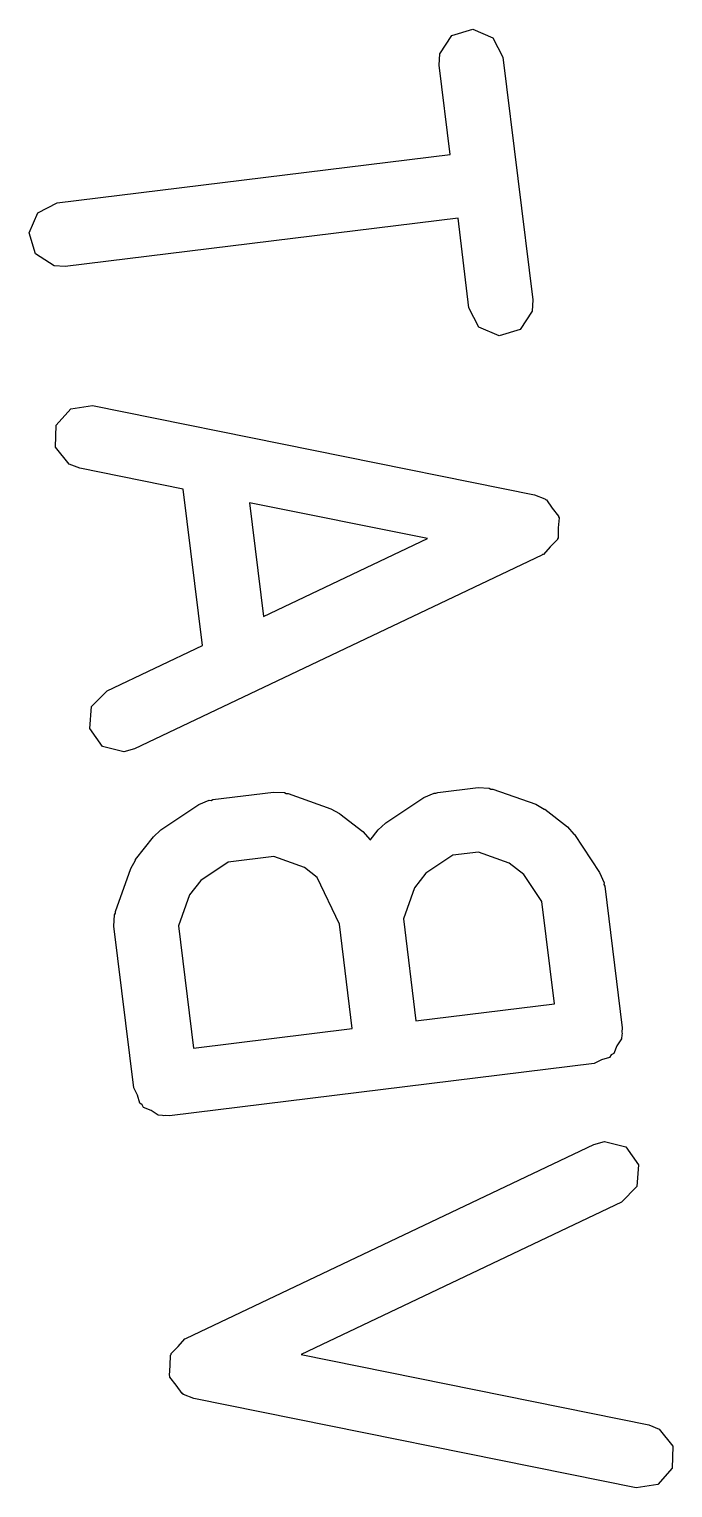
# Model space of a CAD drawing. Extents: x 66.3 to 159.7, y -135 to -37.8.
# Drawn here: x 93.391 to 94.895, y -81.785 to -78.376 of the extents above; entities that cross this region are included whole.
import ezdxf

# ---------------------------------------------------------------- set-up
doc = ezdxf.new("R2010")
doc.units = 0
doc.layers.add('BLACK', color=7, linetype='CONTINUOUS')

msp = doc.modelspace()

# ---------------------------------------------------------------- linework, layer by layer
at = {"layer": 'BLACK', "linetype": 'CONTINUOUS'}
for p, q in [((94.3786, -78.3907), (94.4276, -78.3757)), ((94.4276, -78.3757), (94.4748, -78.3957)), ((94.3506, -78.4337), (94.3786, -78.3907)), ((94.4748, -78.3957), (94.4981, -78.4414)), ((94.3493, -78.4597), (94.3506, -78.4337)), ((94.4981, -78.4414), (94.5678, -79.0086)), ((94.3749, -78.6688), (94.3493, -78.4597)), ((93.4568, -78.7816), (94.3749, -78.6688)), ((93.4111, -78.8049), (93.4568, -78.7816)), ((93.3911, -78.8521), (93.4111, -78.8049)), ((94.3932, -78.8177), (93.4751, -78.9305)), ((94.4189, -79.0269), (94.3932, -78.8177)), ((93.4061, -78.9012), (93.3911, -78.8521)), ((93.4491, -78.9291), (93.4061, -78.9012)), ((93.4751, -78.9305), (93.4491, -78.9291)), ((94.4422, -79.0726), (94.4189, -79.0269)), ((94.5678, -79.0086), (94.5664, -79.0346)), ((94.5664, -79.0346), (94.5385, -79.0776)), ((94.4894, -79.0926), (94.4422, -79.0726)), ((94.5385, -79.0776), (94.4894, -79.0926)), ((93.4542, -79.3013), (93.4881, -79.2628)), ((93.4881, -79.2628), (93.5389, -79.2551)), ((93.5389, -79.2551), (94.572, -79.4641)), ((93.4529, -79.3525), (93.4542, -79.3013)), ((93.4849, -79.3927), (93.4529, -79.3525)), ((93.5091, -79.4022), (93.4849, -79.3927)), ((93.7513, -79.4512), (93.5091, -79.4022)), ((93.7962, -79.8165), (93.7513, -79.4512)), ((94.572, -79.4641), (94.5963, -79.4736)), ((94.5963, -79.4736), (94.5976, -79.4753)), ((94.5976, -79.4753), (94.5997, -79.4759)), ((94.5997, -79.4759), (94.6135, -79.4952)), ((94.3218, -79.5665), (93.9063, -79.4825)), ((93.9063, -79.4825), (93.939, -79.7486)), ((94.6135, -79.4952), (94.6283, -79.5138)), ((94.6276, -79.5413), (94.627, -79.565)), ((94.6295, -79.5177), (94.6276, -79.5413)), ((94.6283, -79.5138), (94.6282, -79.5159)), ((94.6282, -79.5159), (94.6295, -79.5177)), ((93.939, -79.7486), (94.3218, -79.5665)), ((94.6254, -79.5688), (94.6087, -79.5857)), ((94.6256, -79.5667), (94.6254, -79.5688)), ((94.627, -79.565), (94.6256, -79.5667)), ((94.5894, -79.6054), (93.6375, -80.0581)), ((94.5909, -79.6038), (94.5894, -79.6054)), ((94.593, -79.6035), (94.5909, -79.6038)), ((94.6087, -79.5857), (94.593, -79.6035)), ((93.573, -79.9226), (93.7962, -79.8165)), ((93.537, -79.9592), (93.573, -79.9226)), ((93.533, -80.0103), (93.537, -79.9592)), ((93.5627, -80.0521), (93.533, -80.0103)), ((93.6124, -80.065), (93.5627, -80.0521)), ((93.6375, -80.0581), (93.6124, -80.065)), ((93.82, -80.1763), (93.9618, -80.1589)), ((93.9618, -80.1589), (93.9878, -80.1602)), ((94.3457, -80.1597), (94.4402, -80.1481)), ((94.4402, -80.1481), (94.4662, -80.1495)), ((94.4662, -80.1495), (94.47, -80.1519)), ((94.47, -80.1519), (94.4745, -80.1519)), ((94.4745, -80.1519), (94.5748, -80.1875)), ((93.6989, -80.2471), (93.7877, -80.1882)), ((93.7877, -80.1882), (93.8115, -80.1778)), ((93.8115, -80.1778), (93.816, -80.1783)), ((93.816, -80.1783), (93.82, -80.1763)), ((93.9878, -80.1602), (93.9915, -80.1627)), ((93.9915, -80.1627), (93.996, -80.1626)), ((93.996, -80.1626), (94.0964, -80.1983)), ((94.2246, -80.2305), (94.3134, -80.1717)), ((94.3134, -80.1717), (94.3372, -80.1612)), ((94.3372, -80.1612), (94.3417, -80.1618)), ((94.3417, -80.1618), (94.3457, -80.1597)), ((94.5748, -80.1875), (94.5943, -80.1986)), ((94.0964, -80.1983), (94.1159, -80.2094)), ((94.1159, -80.2094), (94.1174, -80.2099)), ((94.1174, -80.2099), (94.1705, -80.2513)), ((94.5943, -80.1986), (94.5959, -80.1991)), ((94.5959, -80.1991), (94.6489, -80.2406)), ((93.6813, -80.2634), (93.698, -80.2484)), ((93.698, -80.2484), (93.6989, -80.2471)), ((94.1705, -80.2513), (94.1879, -80.2707)), ((94.188, -80.2712), (94.207, -80.2469)), ((94.207, -80.2469), (94.2237, -80.2318)), ((94.2237, -80.2318), (94.2246, -80.2305)), ((94.6489, -80.2406), (94.6639, -80.2572)), ((94.6639, -80.2572), (94.6653, -80.2582)), ((94.6653, -80.2582), (94.7241, -80.3469)), ((93.6398, -80.3165), (93.6813, -80.2634)), ((94.1879, -80.2707), (94.188, -80.2712)), ((93.6283, -80.3376), (93.6393, -80.318)), ((93.6393, -80.318), (93.6398, -80.3165)), ((93.8558, -80.323), (93.792, -80.3654)), ((93.9625, -80.3099), (93.8558, -80.323)), ((94.0347, -80.3356), (93.9625, -80.3099)), ((94.3815, -80.3064), (94.3177, -80.3488)), ((94.4409, -80.2991), (94.3815, -80.3064)), ((94.5131, -80.3248), (94.4409, -80.2991)), ((94.547, -80.3513), (94.5131, -80.3248)), ((93.5926, -80.4379), (93.6283, -80.3376)), ((94.0642, -80.3586), (94.0347, -80.3356)), ((94.116, -80.4676), (94.0642, -80.3586)), ((94.3177, -80.3488), (94.2912, -80.3827)), ((94.5893, -80.4151), (94.547, -80.3513)), ((94.7241, -80.3469), (94.7345, -80.3708)), ((93.792, -80.3654), (93.7655, -80.3992)), ((94.2912, -80.3827), (94.2656, -80.4549)), ((94.7345, -80.3708), (94.734, -80.3753)), ((94.734, -80.3753), (94.7361, -80.3793)), ((94.7361, -80.3793), (94.7767, -80.7101)), ((93.7655, -80.3992), (93.7399, -80.4714)), ((94.6187, -80.6539), (94.5893, -80.4151)), ((93.5888, -80.4721), (93.5902, -80.4461)), ((93.5902, -80.4461), (93.5926, -80.4424)), ((93.5926, -80.4424), (93.5926, -80.4379)), ((94.2656, -80.4549), (94.2949, -80.6937)), ((93.6353, -80.8503), (93.5888, -80.4721)), ((93.7399, -80.4714), (93.775, -80.7575)), ((94.146, -80.712), (94.116, -80.4676)), ((94.2949, -80.6937), (94.6187, -80.6539)), ((93.775, -80.7575), (94.146, -80.712)), ((94.7753, -80.7361), (94.7647, -80.7525)), ((94.7758, -80.7262), (94.7753, -80.7361)), ((94.7772, -80.7232), (94.7758, -80.7262)), ((94.7767, -80.7101), (94.7762, -80.72)), ((94.7762, -80.72), (94.7772, -80.7232)), ((94.7571, -80.7704), (94.7511, -80.7735)), ((94.7647, -80.7525), (94.7571, -80.7704)), ((94.7114, -80.7937), (93.7188, -80.9156)), ((94.7288, -80.7848), (94.7114, -80.7937)), ((94.7474, -80.7791), (94.7288, -80.7848)), ((94.7511, -80.7735), (94.7474, -80.7791)), ((93.6441, -80.8676), (93.6353, -80.8503)), ((93.6498, -80.8862), (93.6441, -80.8676)), ((93.6555, -80.8899), (93.6498, -80.8862)), ((93.6586, -80.896), (93.6555, -80.8899)), ((93.6765, -80.9036), (93.6586, -80.896)), ((93.6928, -80.9142), (93.6765, -80.9036)), ((93.7027, -80.9147), (93.6928, -80.9142)), ((93.7058, -80.916), (93.7027, -80.9147)), ((93.709, -80.915), (93.7058, -80.916)), ((93.7188, -80.9156), (93.709, -80.915)), ((94.7107, -80.9824), (94.7358, -80.9754)), ((94.7358, -80.9754), (94.7854, -80.9883)), ((93.7587, -81.4351), (94.7107, -80.9824)), ((94.7854, -80.9883), (94.8152, -81.0301)), ((94.8152, -81.0301), (94.8111, -81.0813)), ((94.8111, -81.0813), (94.7751, -81.1178)), ((94.7751, -81.1178), (94.0264, -81.4739)), ((93.7227, -81.4716), (93.7394, -81.4547)), ((93.7394, -81.4547), (93.7551, -81.4369)), ((93.7551, -81.4369), (93.7572, -81.4366)), ((93.7572, -81.4366), (93.7587, -81.4351)), ((93.7205, -81.4991), (93.7211, -81.4754)), ((93.7211, -81.4754), (93.7226, -81.4738)), ((93.7226, -81.4738), (93.7227, -81.4716)), ((94.0264, -81.4739), (94.839, -81.6383)), ((93.7187, -81.5228), (93.7205, -81.4991)), ((93.7199, -81.5245), (93.7187, -81.5228)), ((93.7199, -81.5267), (93.7199, -81.5245)), ((93.7346, -81.5452), (93.7199, -81.5267)), ((93.7484, -81.5646), (93.7346, -81.5452)), ((93.7505, -81.5651), (93.7484, -81.5646)), ((93.7518, -81.5668), (93.7505, -81.5651)), ((93.7761, -81.5763), (93.7518, -81.5668)), ((94.8093, -81.7853), (93.7761, -81.5763)), ((94.839, -81.6383), (94.8632, -81.6478)), ((94.8632, -81.6478), (94.8952, -81.6879)), ((94.8952, -81.6879), (94.8939, -81.7392)), ((94.8939, -81.7392), (94.86, -81.7777)), ((94.86, -81.7777), (94.8093, -81.7853))]:
    msp.add_line(p, q, dxfattribs=at)

doc.saveas('drawing.dxf')
